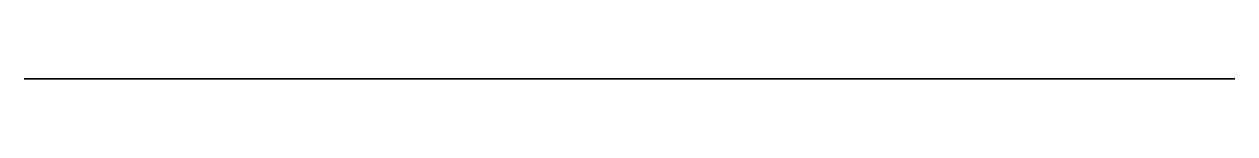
# Model space of a CAD drawing. Header units: millimetres. Extents: x 0 to 420, y 170 to 170.
import ezdxf

# ---------------------------------------------------------------- set-up
doc = ezdxf.new("R2010")
doc.units = ezdxf.units.MM

msp = doc.modelspace()

# ---------------------------------------------------------------- linework, layer by layer
msp.add_lwpolyline([(0, 170), (420, 170), (420, 170), (0, 170)], close=True)
msp.add_lwpolyline([(0, 170), (420, 170), (420, 170), (0, 170)], close=True)
msp.add_lwpolyline([(0, 170), (420, 170), (420, 170), (0, 170)], close=True)
at = {"elevation": 170}
msp.add_lwpolyline([(420, 170), (420, 170), (420, 170), (420, 170)], close=True, dxfattribs=at)

doc.saveas('drawing.dxf')
